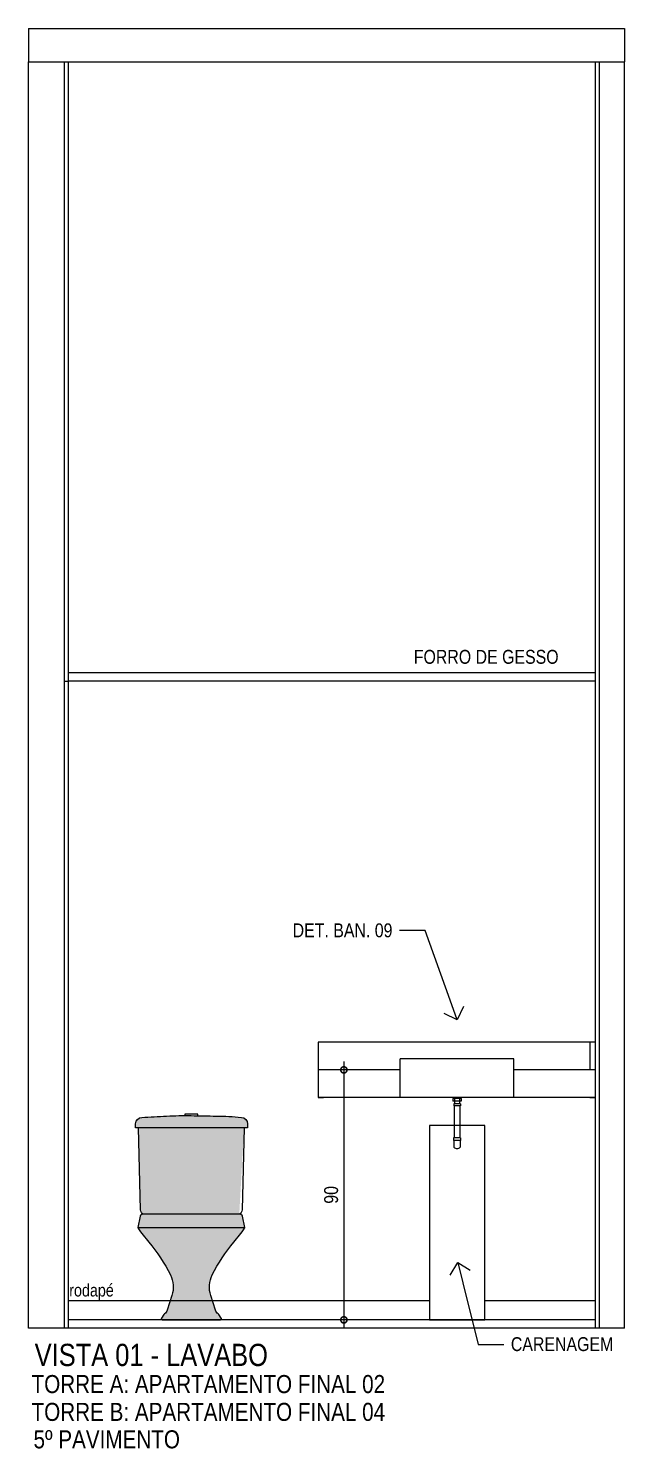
# Model space of a CAD drawing. Header units: metres. Extents: x 3 to 168, y -142 to 28.
# Drawn here: x 15.02 to 17.17, y -101.08 to -95.97 of the extents above; entities that cross this region are included whole.
import ezdxf
from ezdxf import colors
from ezdxf.entities.mleader import LeaderData, LeaderLine
from ezdxf.math import Vec2, Vec3

# ---------------------------------------------------------------- set-up
doc = ezdxf.new("R2010")
doc.units = ezdxf.units.M
doc.linetypes.add('DASHDOT', pattern=[1, 0.5, -0.25, 0, -0.25])
for name, color, linetype in [('ARQ-ALV ACAB', 4, 'Continuous'), ('ARQ-ALV OSSO', 5, 'Continuous'), ('ARQ-AUX1', 1, 'Continuous'), ('ARQ-AUX2', 2, 'Continuous'), ('ARQ-CERÂMICA', 7, 'Continuous'), ('ARQ-DIM', 2, 'Continuous'), ('ARQ-SIM', 1, 'Continuous'), ('ARQ-TXT', 2, 'Continuous')]:
    doc.layers.add(name, color=color, linetype=linetype)
doc.styles.add('Adesa', font='ARIALN.TTF')
doc.dimstyles.new('ADESA 1-0025', dxfattribs={"dimtxt": 0.05, "dimasz": 0.045, "dimexe": 0.03, "dimexo": 0.04, "dimgap": 0.02, "dimtad": 1, "dimtoh": 1, "dimdec": 0, "dimlfac": 100, "dimzin": 4, "dimtxsty": 'Adesa', "dimblk": 'DOTSMALL', "dimcen": 1, "dimdle": 0.03, "dimclrd": 1, "dimclre": 1, "dimclrt": 256, "dimazin": 1, "dimtm": 1e-09, "dimtfac": 1, "dimtdec": 0, "dimtix": 1, "dimtmove": 2, "dimatfit": 0, "dimldrblk": 'DOTSMALL', "dimfxl": 0.8, "dimtvp": 2, "dimtolj": 1, "dimtzin": 0, "dimarcsym": 0})

# ---------------------------------------------------------------- blocks, each defined once
blk = doc.blocks.new('_Open90')
at = {"color": 0, "linetype": 'ByBlock', "lineweight": -2}
for p, q in [((0, 0), (-1, 0)), ((-0.5, 0.5), (0, 0)), ((0, 0), (-0.5, -0.5))]:
    blk.add_line(p, q, dxfattribs=at)
blk = doc.blocks.new('CP929_e')
h = blk.add_hatch(color=255)
h.dxf.hatch_style = 1
edge = h.paths.add_edge_path()
edge.add_line((-0.2008, 0.6911), (0.2008, 0.6911))
edge.add_line((0.2008, 0.6911), (0.2007, 0.706))
edge.add_arc((0.1775, 0.7059), 0.0232, 0.3738, 87.2297)
edge.add_arc((0.8026, 13.6236), 12.9097, 266.83094, 267.22967, ccw=False)
edge.add_arc((0.0251, -0.4194), 1.1548, 86.8309, 91.2023)
edge.add_arc((-0.2136, 10.9563), 10.2234, 270.68894, 271.20233, ccw=False)
edge.add_arc((-0.0771, -0.395), 1.1287, 90.6889, 95.2506)
edge.add_arc((-0.1791, 0.7056), 0.0234, 93.3635, 179.0318)
edge.add_line((-0.2025, 0.706), (-0.2026, 0.6928))
edge.add_line((-0.2026, 0.6928), (-0.2026, 0.6911))
edge.add_line((-0.2026, 0.6911), (-0.2008, 0.6911))
h = blk.add_hatch(color=255)
h.dxf.hatch_style = 1
h.paths.add_polyline_path([(0.19, 0.6911), (-0.19, 0.6911), (-0.183, 0.3966, 0.27163), (-0.1728, 0.38), (0.1728, 0.38, 0.27163), (0.183, 0.3966)])
edge = h.paths.add_edge_path()
edge.add_arc((0.1762, 0.3722), 0.0079, 11.5874, 90, ccw=False)
edge.add_line((0.1839, 0.3737), (0.1925, 0.3322))
edge.add_arc((0.19, 0.3317), 0.00247, -35.4858, 11.5874, ccw=False)
edge.add_arc((-0.451, 0.7887), 0.7897, 319.8958, 324.5139, ccw=False)
edge.add_arc((0.6061, -0.1016), 0.5923, 139.8961, 153.6351)
edge.add_arc((0.1638, 0.1176), 0.0987, 153.6351, 197.8396)
edge.add_line((0.0699, 0.0874), (0.0868, 0.0348))
edge.add_arc((0.1103, 0.0423), 0.0247, 197.8405, 235.7698)
edge.add_arc((0.0909, 0.0138), 0.00987, 34.0222, 55.7689, ccw=False)
edge.add_line((0.099, 0.0193), (0.1079, 0.0062))
edge.add_arc((0.1046, 0.0039), 0.00395, -90, 34.0313, ccw=False)
edge.add_line((0.1046, 0), (-0.1046, 0))
edge.add_arc((-0.1046, 0.0039), 0.00395, 145.9687, 270, ccw=False)
edge.add_line((-0.1079, 0.0062), (-0.099, 0.0193))
edge.add_arc((-0.0909, 0.0138), 0.00987, 124.2289, 145.9756, ccw=False)
edge.add_arc((-0.1103, 0.0423), 0.0247, 304.2311, 342.1604)
edge.add_line((-0.0868, 0.0348), (-0.0699, 0.0874))
edge.add_arc((-0.1638, 0.1176), 0.0987, 342.1604, 386.365)
edge.add_arc((-0.6061, -0.1016), 0.5923, 26.365, 40.1039)
edge.add_arc((0.451, 0.7887), 0.7897, 215.4858, 220.1038, ccw=False)
edge.add_arc((-0.19, 0.3317), 0.00247, 168.4116, 215.4849, ccw=False)
edge.add_line((-0.1925, 0.3322), (-0.1839, 0.3737))
edge.add_arc((-0.1762, 0.3722), 0.0079, 90, 168.4126, ccw=False)
edge.add_line((-0.1762, 0.38), (0.1762, 0.38))
edge = h.paths.add_edge_path()
edge.add_line((-0.19, 0.6911), (-0.183, 0.3966))
edge.add_arc((-0.1638, 0.3971), 0.0192, 181.3139, 242.1536)
edge = h.paths.add_edge_path()
edge.add_arc((-0.0018, -1.831), 2.5662, 89.9609, 93.9727)
edge.add_arc((-0.1782, 0.7056), 0.0234, 93.3635, 179.0318)
edge.add_line((-0.2016, 0.706), (-0.2017, 0.6928))
edge.add_arc((-0.1999, 0.6928), 0.00174, 180.2855, 270.6496)
edge.add_line((-0.1999, 0.6911), (-0.1971, 0.6911))
edge.add_line((-0.1971, 0.6911), (0.1971, 0.6911))
edge.add_line((0.1971, 0.6911), (0.1999, 0.6911))
edge.add_arc((0.1999, 0.6928), 0.00174, 269.3504, 359.7145)
edge.add_line((0.2017, 0.6928), (0.2016, 0.706))
edge.add_arc((0.1782, 0.7056), 0.0234, 0.9676, 86.6359)
edge.add_arc((0.0018, -1.8311), 2.5662, 86.0273, 90.0392)
for points in [[(-0.2008, 0.6911), (0.2008, 0.6911), (0.2007, 0.706, 0.398231), (0.1787, 0.729, -0.00174), (0.0889, 0.7337, 0.019076), (0.0009, 0.7352, -0.00224), (-0.0907, 0.7337, 0.019907), (-0.1804, 0.729, 0.39224), (-0.2025, 0.706), (-0.2026, 0.6928), (-0.2026, 0.6911)], [(0.1762, 0.38, -0.356146), (0.1839, 0.3737), (0.1925, 0.3322, -0.208334), (0.1921, 0.3302, -0.020153), (0.1531, 0.2799, 0.060019), (0.0754, 0.1614, 0.195307), (0.0699, 0.0874), (0.0868, 0.0348, 0.167025), (0.0964, 0.0219, -0.095174), (0.099, 0.0193), (0.1079, 0.0062, -0.601047), (0.1046, 0), (-0.1046, 0, -0.601047), (-0.1079, 0.0062), (-0.099, 0.0193, -0.095174), (-0.0964, 0.0219, 0.167025), (-0.0868, 0.0348), (-0.0699, 0.0874, 0.195307), (-0.0754, 0.1614, 0.060019), (-0.1531, 0.2799, -0.020153), (-0.1921, 0.3302, -0.208334), (-0.1925, 0.3322), (-0.1839, 0.3737, -0.356146), (-0.1762, 0.38)]]:
    blk.add_lwpolyline(points, format="xyb", close=True)
at = {"ltscale": 0.016708}
blk.add_lwpolyline([(-0.0237, 0.7353), (-0.0237, 0.7386, -0.407176), (-0.0218, 0.7406, -0.006022), (0, 0.7409, -0.006022), (0.0218, 0.7406, -0.407176), (0.0237, 0.7386), (0.0237, 0.7352)], format="xyb", dxfattribs=at)
for points in [[(-0.19, 0.6911), (-0.183, 0.3966, 0.27188), (-0.1728, 0.38)], [(0.1728, 0.38, 0.27188), (0.183, 0.3966), (0.19, 0.6911)]]:
    blk.add_lwpolyline(points, format="xyb")
for points in [[(-0.19, 0.6911), (0.19, 0.6911)], [(-0.19, 0.3317), (0.19, 0.3317)]]:
    blk.add_lwpolyline(points)
at = {"linetype": 'DASHDOT', "ltscale": 6.24726e-05}
blk.add_lwpolyline([(0.0866, 0.1829), (0.0866, 0.1829)], dxfattribs=at)
blk = doc.blocks.new('_DotSmall')
at = {"color": 0, "linetype": 'ByBlock', "const_width": 0.5}
blk.add_lwpolyline([(-0.0625, 0, 1), (0.0625, 0, 1)], format="xyb", close=True, dxfattribs=at)
blk = doc.blocks.new('*D691')
at = {"layer": 'ARQ-DIM', "color": 1, "lineweight": -2, "transparency": 16777216}
for p, q in [((16.1553, -99.687), (16.1553, -100.647)), ((16.1703, -99.717), (16.1253, -99.717)), ((16.1703, -100.617), (16.1253, -100.617))]:
    blk.add_line(p, q, dxfattribs=at)
at = {"layer": 'Defpoints', "color": 0, "transparency": 16777216}
for p in [(16.2103, -99.717), (16.1553, -100.617), (16.2103, -100.617)]:
    blk.add_point(p, dxfattribs=at)
at = {"layer": 'ARQ-DIM', "color": 1, "lineweight": -2, "transparency": 16777216, "xscale": 0.045, "yscale": 0.045, "zscale": 0.045}
for p, rotation in [((16.1553, -99.717), 90), ((16.1553, -100.617), 270)]:
    blk.add_blockref('_DotSmall', p, dxfattribs=dict(at, rotation=rotation))
at = {"layer": 'ARQ-DIM', "transparency": 16777216, "insert": (16.1097, -100.167), "char_height": 0.05, "attachment_point": 5, "rotation": 90, "style": 'Adesa'}
blk.add_mtext('\\A1;90', dxfattribs=at)
blk = doc.blocks.new('AREAS MOLHADAS')
at = {"layer": 'ARQ-ALV ACAB'}
for p, q in [((15.1633, -100.647), (15.1633, -96.087)), ((17.0621, -100.647), (17.0621, -96.087)), ((17.0621, -100.617), (15.1633, -100.617))]:
    blk.add_line(p, q, dxfattribs=at)
at = {"layer": 'ARQ-ALV OSSO'}
for p, q in [((15.0183, -100.647), (15.0183, -96.087)), ((15.1483, -100.647), (15.1483, -96.087)), ((17.0771, -100.647), (17.0771, -96.087)), ((17.1671, -100.647), (17.1671, -96.087)), ((17.1671, -100.647), (15.0183, -100.647))]:
    blk.add_line(p, q, dxfattribs=at)
at = {"layer": 'ARQ-AUX1'}
for p, q in [((17.0621, -98.287), (15.1633, -98.287)), ((17.0621, -98.317), (15.1633, -98.317))]:
    blk.add_line(p, q, dxfattribs=at)
blk.add_lwpolyline([(15.1513, -98.317), (15.1633, -98.317)], dxfattribs=at)
blk.add_lwpolyline([(16.6634, -99.917), (16.4634, -99.917), (16.4634, -100.617), (16.6634, -100.617)], close=True, dxfattribs=at)
at = {"layer": 'ARQ-AUX2'}
for p, q in [((15.0183, -95.967), (17.1671, -95.967)), ((15.0183, -96.087), (17.1671, -96.087)), ((17.0542, -99.617), (16.0804, -99.617)), ((16.7684, -99.677), (16.3584, -99.677)), ((16.3584, -99.817), (16.3584, -99.677)), ((16.7684, -99.817), (16.7684, -99.677)), ((16.3584, -99.717), (16.0621, -99.717)), ((17.0621, -99.717), (16.7684, -99.717)), ((17.0621, -99.817), (16.0621, -99.817)), ((16.5492, -99.817), (16.5492, -99.8201)), ((16.5767, -99.817), (16.5767, -99.8201)), ((16.578, -99.8201), (16.5478, -99.8201)), ((16.5478, -99.8201), (16.5478, -99.8296)), ((16.578, -99.8296), (16.5478, -99.8296)), ((16.5515, -99.8398), (16.5515, -99.8461)), ((16.5752, -99.8398), (16.5515, -99.8398)), ((16.5752, -99.8461), (16.5515, -99.8461)), ((16.5533, -99.8461), (16.5533, -99.9613)), ((16.5541, -99.8201), (16.5541, -99.8296)), ((16.5541, -99.8296), (16.5541, -99.8402)), ((16.5716, -99.8201), (16.5716, -99.8296)), ((16.5716, -99.8296), (16.5716, -99.8398)), ((16.5734, -99.8461), (16.5734, -99.9613)), ((16.5752, -99.8398), (16.5752, -99.8461)), ((16.578, -99.8201), (16.578, -99.8296)), ((16.5508, -99.9613), (16.5508, -99.9708)), ((16.576, -99.9613), (16.5508, -99.9613)), ((16.576, -99.9708), (16.5508, -99.9708)), ((16.5517, -99.9708), (16.5517, -99.9956)), ((16.5748, -99.9708), (16.5748, -99.9956)), ((16.576, -99.9613), (16.576, -99.9708))]:
    blk.add_line(p, q, dxfattribs=at)
for points in [[(15.0183, -95.967), (15.0183, -96.087)], [(17.1671, -95.967), (17.1671, -96.087)], [(16.0821, -99.617), (16.0621, -99.617), (16.0621, -99.817), (16.0821, -99.817)], [(17.0421, -99.817), (17.0621, -99.817), (17.0621, -99.617), (17.0421, -99.617), (17.0421, -99.717)]]:
    blk.add_lwpolyline(points, dxfattribs=at)
blk.add_arc((16.5633, -99.9841), 0.0163, 225, 315, dxfattribs=at)
at = {"layer": 'ARQ-CERÂMICA'}
for p, q in [((15.1633, -100.547), (16.4634, -100.547)), ((16.6634, -100.547), (17.0621, -100.547))]:
    blk.add_line(p, q, dxfattribs=at)
at = {"layer": 'ARQ-AUX2', "xscale": -1}
blk.add_blockref('CP929_e', (15.6056, -100.6169), dxfattribs=at)
at = {"layer": 'ARQ-TXT', "style": 'Adesa'}
for s, height, p in [('FORRO DE GESSO', 0.05, (16.4073, -98.2547, 108.9697)), ('rodapé', 0.045, (15.1656, -100.5329, 108.9697)), ('TORRE A: APARTAMENTO FINAL 02', 0.065, (15.0298, -100.8807, 217.9394)), ('TORRE B: APARTAMENTO FINAL 04', 0.065, (15.0298, -100.9809, 217.9394)), ('5º PAVIMENTO', 0.065, (15.0369, -101.0797, 326.909))]:
    blk.add_text(s, height=height, dxfattribs=at).set_placement(p)
at = {"layer": 'ARQ-TXT', "ltscale": 0.5, "style": 'Adesa'}
blk.add_text('VISTA 01 - LAVABO', height=0.08, dxfattribs=at).set_placement((15.0412, -100.7833))
at = {"layer": 'ARQ-DIM'}
dim = blk.add_linear_dim(base=(16.1553, -100.617), p1=(16.2103, -99.717), p2=(16.2103, -100.617), angle=90, dimstyle='ADESA 1-0025', dxfattribs=at)
dim.commit()
dim.dimension.update_dxf_attribs({"geometry": '*D691', "text_midpoint": (16.1097, -100.167)})
at = {"layer": 'ARQ-SIM'}
ml = blk.add_multileader_mtext('Standard', dxfattribs=at)
ml.set_content('DET. BAN. 09', color=2, style='Adesa')
ml.set_leader_properties(color=256)
ml.set_arrow_properties(name='OPEN90')
ml.build(insert=Vec2(0, 0))
ml.multileader.update_dxf_attribs({"text_left_attachment_type": 2, "text_right_attachment_type": 2, "dogleg_length": 0.2, "arrow_head_size": 0.075})
ctx = ml.context
ctx.base_point, ctx.char_height, ctx.arrow_head_size, ctx.landing_gap_size, ctx.plane_origin = Vec3(15.9526, -99.215), 0.05, 0.075, 0.025, Vec3(16.1554, -98.4834)
ctx.left_attachment, ctx.right_attachment, ctx.text_align_type = 2, 2, 2
notes = []
notes.append((ctx, [(1, (1, 1, 0), (16.4484, -99.215), (-1, 0), 0.093, [(0, [(16.5642, -99.5369)], 0, [])])]))
ctx.mtext.insert, ctx.mtext.alignment, ctx.mtext.flow_direction = Vec3(16.3304, -99.1895), 3, 5
ml = blk.add_multileader_mtext('Standard', dxfattribs=at)
ml.set_content('CARENAGEM', color=2, style='Adesa')
ml.set_leader_properties(color=256)
ml.set_arrow_properties(name='OPEN90')
ml.build(insert=Vec2(0, 0))
ml.multileader.update_dxf_attribs({"text_left_attachment_type": 2, "text_right_attachment_type": 2, "dogleg_length": 0.2, "arrow_head_size": 0.075})
ctx = ml.context
ctx.base_point, ctx.char_height, ctx.arrow_head_size, ctx.landing_gap_size, ctx.plane_origin = Vec3(16.7321, -100.7053), 0.05, 0.075, 0.025, Vec3(16.3905, -99.9736)
ctx.left_attachment, ctx.right_attachment = 2, 2
notes.append((ctx, [(0, (1, 1, 0), (16.6392, -100.7053), (1, 0), 0.093, [(0, [(16.5656, -100.4105)], 0, [])])]))
ctx.mtext.insert, ctx.mtext.flow_direction = Vec3(16.7571, -100.6794), 5
for ctx, leaders in notes:
    for number, flags, end, landing, length, lines in leaders:
        leader = LeaderData()
        leader.index, (leader.has_last_leader_line, leader.has_dogleg_vector, leader.attachment_direction) = number, flags
        leader.last_leader_point, leader.dogleg_vector, leader.dogleg_length = Vec3(end), Vec3(landing), length
        for number, points, colour, breaks in lines:
            line = LeaderLine()
            line.index, line.vertices, line.color, line.breaks = number, Vec3.list(points), colors.encode_raw_color(colour), breaks
            leader.lines.append(line)
        ctx.leaders.append(leader)

msp = doc.modelspace()

# ---------------------------------------------------------------- block references
msp.add_blockref('AREAS MOLHADAS', (0, 0))

doc.saveas('drawing.dxf')
